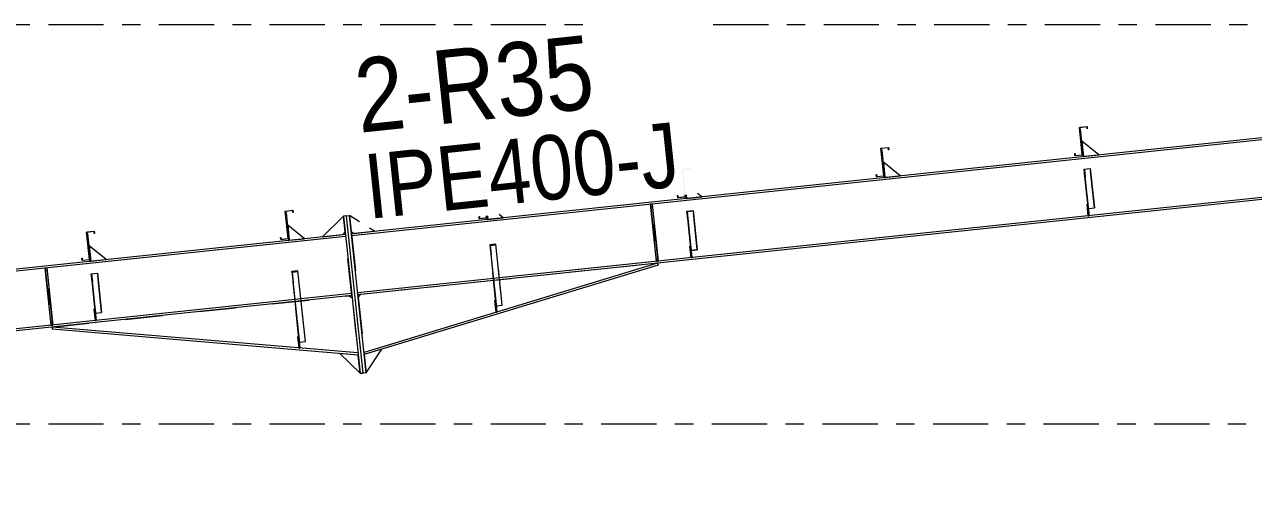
# Model space of a CAD drawing. Header units: millimetres. Extents: x -49 to 773, y -69 to 505.
# Drawn here: x 110.9 to 177.6, y 436.5 to 461.2 of the extents above; entities that cross this region are included whole.
import ezdxf

# ---------------------------------------------------------------- set-up
doc = ezdxf.new("R2010")
doc.units = ezdxf.units.MM
for name, pattern in [('XKITLINE00', [0]), ('XKITLINE02', [4, 2, -2]), ('XKITLINE03', [6, 3, -1, 1, -1])]:
    doc.linetypes.add(name, pattern=pattern)
for name, color, linetype, lineweight in [('Part', 2, 'Continuous', 0), ('PartMark', 7, 'Continuous', 0), ('S-grid', 1, 'Continuous', 0)]:
    doc.layers.add(name, color=color, linetype=linetype, lineweight=lineweight)
doc.styles.add('ARIAL', font='ARIAL.TTF')

# ---------------------------------------------------------------- blocks, each defined once
blk = doc.blocks.new('*A227')
at = {"layer": 'Part'}
blk.add_hatch(color=3, dxfattribs=at).paths.add_polyline_path([(125.449, 447.84), (125.781, 447.875), (125.784, 447.846), (125.469, 447.813), (125.526, 447.27), (125.509, 447.268)], flags=17)
blk = doc.blocks.new('*A228')
at = {"layer": 'Part'}
blk.add_hatch(color=3, dxfattribs=at).paths.add_polyline_path([(136.19, 449.29), (136.521, 449.325), (136.524, 449.299), (136.209, 449.265), (136.261, 448.771), (136.244, 448.769)], flags=17)
blk = doc.blocks.new('*A229')
at = {"layer": 'Part'}
blk.add_hatch(color=3, dxfattribs=at).paths.add_polyline_path([(146.889, 451.127), (147.221, 451.162), (147.223, 451.141), (146.908, 451.108), (146.95, 450.709), (146.934, 450.707)], flags=17)
blk = doc.blocks.new('*A237')
at = {"layer": 'Part'}
blk.add_hatch(color=3, dxfattribs=at).paths.add_polyline_path([(114.314, 449.987), (114.729, 450.03), (114.742, 449.906), (114.727, 449.905), (114.715, 450.014), (114.331, 449.973), (114.488, 448.48), (114.074, 448.436), (114.061, 448.561), (114.076, 448.562), (114.087, 448.453), (114.472, 448.493)], flags=17)
blk = doc.blocks.new('*A238')
at = {"layer": 'Part'}
blk.add_hatch(color=3, dxfattribs=at).paths.add_polyline_path([(125.088, 451.123), (125.502, 451.167), (125.515, 451.043), (125.5, 451.041), (125.489, 451.15), (125.104, 451.11), (125.262, 449.616), (124.847, 449.573), (124.834, 449.697), (124.849, 449.699), (124.861, 449.589), (125.245, 449.63)], flags=17)
blk = doc.blocks.new('*A239')
at = {"layer": 'Part'}
blk.add_hatch(color=3, dxfattribs=at).paths.add_polyline_path([(135.861, 452.259), (136.276, 452.303), (136.289, 452.179), (136.274, 452.177), (136.262, 452.287), (135.878, 452.246), (136.035, 450.753), (135.621, 450.709), (135.608, 450.833), (135.623, 450.835), (135.634, 450.726), (136.019, 450.766)], flags=17)
blk = doc.blocks.new('*A240')
at = {"layer": 'Part'}
blk.add_hatch(color=3, dxfattribs=at).paths.add_polyline_path([(146.635, 453.396), (147.049, 453.44), (147.062, 453.315), (147.047, 453.314), (147.036, 453.423), (146.651, 453.383), (146.809, 451.889), (146.394, 451.845), (146.381, 451.97), (146.396, 451.971), (146.408, 451.862), (146.792, 451.902)], flags=17)
blk = doc.blocks.new('*A241')
at = {"layer": 'Part'}
blk.add_hatch(color=3, dxfattribs=at).paths.add_polyline_path([(157.408, 454.532), (157.823, 454.576), (157.836, 454.452), (157.821, 454.45), (157.809, 454.559), (157.425, 454.519), (157.582, 453.025), (157.168, 452.982), (157.155, 453.106), (157.17, 453.108), (157.181, 452.998), (157.566, 453.039)], flags=17)
blk = doc.blocks.new('*A263')
at = {"layer": 'Part'}
blk.add_hatch(color=3, dxfattribs=at).paths.add_polyline_path([(114.314, 449.987), (114.729, 450.03), (114.742, 449.906), (114.727, 449.905), (114.715, 450.014), (114.331, 449.973), (114.488, 448.48), (114.074, 448.436), (114.061, 448.561), (114.076, 448.562), (114.087, 448.453), (114.472, 448.493)], flags=17)
blk = doc.blocks.new('*A264')
at = {"layer": 'Part'}
blk.add_hatch(color=3, dxfattribs=at).paths.add_polyline_path([(125.088, 451.123), (125.502, 451.167), (125.515, 451.043), (125.5, 451.041), (125.489, 451.15), (125.104, 451.11), (125.262, 449.616), (124.847, 449.573), (124.834, 449.697), (124.849, 449.699), (124.861, 449.589), (125.245, 449.63)], flags=17)
blk = doc.blocks.new('*A265')
at = {"layer": 'Part'}
blk.add_hatch(color=3, dxfattribs=at).paths.add_polyline_path([(135.861, 452.259), (136.276, 452.303), (136.289, 452.179), (136.274, 452.177), (136.262, 452.287), (135.878, 452.246), (136.035, 450.753), (135.621, 450.709), (135.608, 450.833), (135.623, 450.835), (135.634, 450.726), (136.019, 450.766)], flags=17)
blk = doc.blocks.new('*A266')
at = {"layer": 'Part'}
blk.add_hatch(color=3, dxfattribs=at).paths.add_polyline_path([(146.635, 453.396), (147.049, 453.44), (147.062, 453.315), (147.047, 453.314), (147.036, 453.423), (146.651, 453.383), (146.809, 451.889), (146.394, 451.845), (146.381, 451.97), (146.396, 451.971), (146.408, 451.862), (146.792, 451.902)], flags=17)
blk = doc.blocks.new('*A267')
at = {"layer": 'Part'}
blk.add_hatch(color=3, dxfattribs=at).paths.add_polyline_path([(157.408, 454.532), (157.823, 454.576), (157.836, 454.452), (157.821, 454.45), (157.809, 454.559), (157.425, 454.519), (157.582, 453.025), (157.168, 452.982), (157.155, 453.106), (157.17, 453.108), (157.181, 452.998), (157.566, 453.039)], flags=17)
blk = doc.blocks.new('*A269')
at = {"layer": 'Part'}
blk.add_hatch(color=3, dxfattribs=at).paths.add_polyline_path([(114.569, 447.718), (114.9, 447.753), (114.902, 447.732), (114.587, 447.699), (114.629, 447.3), (114.613, 447.298)], flags=17)
blk = doc.blocks.new('*A291')
at = {"layer": 'Part'}
blk.add_hatch(color=3, dxfattribs=at).paths.add_polyline_path([(168.182, 455.669), (168.596, 455.712), (168.609, 455.588), (168.595, 455.586), (168.583, 455.696), (168.198, 455.655), (168.356, 454.162), (167.942, 454.118), (167.929, 454.242), (167.943, 454.244), (167.955, 454.135), (168.34, 454.175)], flags=17)
blk = doc.blocks.new('*A297')
at = {"layer": 'Part'}
blk.add_hatch(color=3, dxfattribs=at).paths.add_polyline_path([(168.182, 455.669), (168.596, 455.712), (168.609, 455.588), (168.595, 455.586), (168.583, 455.696), (168.198, 455.655), (168.356, 454.162), (167.942, 454.118), (167.929, 454.242), (167.943, 454.244), (167.955, 454.135), (168.34, 454.175)], flags=17)
blk = doc.blocks.new('*A302')
at = {"layer": 'Part'}
blk.add_hatch(color=3, dxfattribs=at).paths.add_polyline_path([(168.436, 453.4), (168.768, 453.435), (168.77, 453.414), (168.455, 453.381), (168.497, 452.982), (168.481, 452.98)], flags=17)
blk = doc.blocks.new('*A1085')
at = {"layer": 'S-grid', "color": 1, "linetype": 'XKITLINE03', "lineweight": 0}
for p, q in [((4.238, 461.247), (141.941, 461.247)), ((148.306, 461.247), (300.592, 461.247))]:
    blk.add_line(p, q, dxfattribs=at)
blk = doc.blocks.new('*A1086')
at = {"layer": 'S-grid', "color": 1, "linetype": 'XKITLINE03', "lineweight": 0}
blk.add_line((4.238, 439.58), (355.596, 439.58), dxfattribs=at)
blk = doc.blocks.new('*A1088')
at = {"layer": 'Part', "color": 2, "linetype": 'XKITLINE00', "lineweight": 0}
for p, q in [((200.905, 457.511), (128.688, 449.894)), ((200.916, 457.403), (128.699, 449.786)), ((200.914, 457.428), (200.916, 457.403)), ((201.243, 454.304), (136.714, 447.498)), ((201.255, 454.196), (136.725, 447.39)), ((201.243, 454.304), (201.255, 454.196)), ((136.382, 447.463), (129.026, 446.687)), ((136.394, 447.355), (129.038, 446.579))]:
    blk.add_line(p, q, dxfattribs=at)
at = {"layer": 'Part', "color": 7, "linetype": 'XKITLINE02', "lineweight": 0}
for p, q in [((200.905, 457.511), (200.914, 457.428)), ((200.916, 457.403), (201.243, 454.304)), ((128.688, 449.894), (129.038, 446.579)), ((136.714, 447.498), (136.382, 447.463)), ((136.725, 447.39), (136.394, 447.355))]:
    blk.add_line(p, q, dxfattribs=at)
blk = doc.blocks.new('*A1130')
at = {"layer": 'Part', "color": 2, "linetype": 'XKITLINE00', "lineweight": 0}
for p, q in [((128.356, 449.859), (29.267, 439.407)), ((128.368, 449.751), (29.389, 439.311)), ((125.609, 446.326), (39.752, 437.27)), ((125.62, 446.219), (39.763, 437.163)), ((128.695, 446.652), (125.94, 446.361)), ((128.706, 446.544), (125.952, 446.254)), ((39.42, 437.235), (32.895, 436.547)), ((39.432, 437.128), (33.017, 436.451))]:
    blk.add_line(p, q, dxfattribs=at)
at = {"layer": 'Part', "color": 7, "linetype": 'XKITLINE02', "lineweight": 0}
for p, q in [((128.706, 446.544), (128.356, 449.859)), ((125.94, 446.361), (125.609, 446.326)), ((125.952, 446.254), (125.62, 446.219)), ((125.94, 446.361), (125.625, 446.328)), ((29.267, 439.407), (33.017, 436.451)), ((39.752, 437.27), (39.42, 437.235)), ((39.763, 437.163), (39.432, 437.128))]:
    blk.add_line(p, q, dxfattribs=at)
blk = doc.blocks.new('*A1133')
at = {"layer": 'Part', "color": 2, "linetype": 'XKITLINE00', "lineweight": 0}
for p, q in [((125.781, 447.875), (125.449, 447.84)), ((125.449, 447.84), (125.842, 444.115)), ((125.469, 447.813), (125.784, 447.846)), ((125.469, 447.813), (125.526, 447.27)), ((126.185, 444.04), (125.781, 447.875)), ((125.526, 447.27), (125.509, 447.268)), ((125.889, 443.824), (125.526, 447.27)), ((125.87, 444.006), (126.185, 444.04)), ((125.873, 443.822), (125.889, 443.824))]:
    blk.add_line(p, q, dxfattribs=at)
at = {"layer": 'Part', "color": 7, "linetype": 'XKITLINE02', "lineweight": 0}
for p, q in [((125.842, 444.115), (125.873, 443.822)), ((125.853, 444.014), (126.184, 444.049))]:
    blk.add_line(p, q, dxfattribs=at)
blk = doc.blocks.new('*A1134')
at = {"layer": 'Part', "color": 7, "linetype": 'XKITLINE02', "lineweight": 0}
for p, q in [((145.295, 448.294), (129.159, 446.592)), ((129.05, 446.458), (129.379, 443.347))]:
    blk.add_line(p, q, dxfattribs=at)
at = {"layer": 'Part', "color": 2, "linetype": 'XKITLINE00', "lineweight": 0}
for p, q in [((145.295, 448.294), (129.367, 443.457)), ((145.326, 448.19), (129.379, 443.347)), ((145.295, 448.294), (145.326, 448.19)), ((129.159, 446.592), (129.05, 446.458))]:
    blk.add_line(p, q, dxfattribs=at)
blk = doc.blocks.new('*A1135')
at = {"layer": 'Part', "color": 2, "linetype": 'XKITLINE00', "lineweight": 0}
blk.add_line((128.051, 443.397), (129.152, 442.318), dxfattribs=at)
at = {"layer": 'Part', "color": 7, "linetype": 'XKITLINE02', "lineweight": 0}
for p, q in [((129.047, 443.312), (128.051, 443.397)), ((129.152, 442.318), (129.047, 443.312))]:
    blk.add_line(p, q, dxfattribs=at)
blk = doc.blocks.new('*A1136')
at = {"layer": 'Part', "color": 7, "linetype": 'XKITLINE02', "lineweight": 0}
for p, q in [((130.335, 443.638), (129.379, 443.347)), ((129.379, 443.347), (129.483, 442.353))]:
    blk.add_line(p, q, dxfattribs=at)
at = {"layer": 'Part', "color": 2, "linetype": 'XKITLINE00', "lineweight": 0}
blk.add_line((129.483, 442.353), (130.335, 443.638), dxfattribs=at)
blk = doc.blocks.new('*A1137')
at = {"layer": 'Part', "color": 2, "linetype": 'XKITLINE00', "lineweight": 0}
for p, q in [((128.417, 450.871), (128.252, 450.854)), ((128.252, 450.854), (129.152, 442.318)), ((129.318, 442.335), (128.417, 450.871)), ((129.152, 442.318), (129.318, 442.335))]:
    blk.add_line(p, q, dxfattribs=at)
blk = doc.blocks.new('*A1138')
at = {"layer": 'Part', "color": 2, "linetype": 'XKITLINE00', "lineweight": 0}
for p, q in [((128.417, 450.871), (128.583, 450.888)), ((129.318, 442.335), (128.417, 450.871)), ((129.483, 442.353), (128.583, 450.888)), ((129.483, 442.353), (129.318, 442.335))]:
    blk.add_line(p, q, dxfattribs=at)
blk = doc.blocks.new('*A1139')
at = {"layer": 'Part', "color": 2, "linetype": 'XKITLINE00', "lineweight": 0}
for p, q in [((136.521, 449.325), (136.19, 449.29)), ((136.19, 449.29), (136.531, 446.054)), ((136.209, 449.265), (136.524, 449.299)), ((136.209, 449.265), (136.261, 448.771)), ((136.261, 448.771), (136.244, 448.769)), ((136.577, 445.78), (136.261, 448.771)), ((136.87, 446.014), (136.521, 449.325)), ((136.555, 445.98), (136.87, 446.014)), ((136.56, 445.778), (136.577, 445.78))]:
    blk.add_line(p, q, dxfattribs=at)
at = {"layer": 'Part', "color": 7, "linetype": 'XKITLINE02', "lineweight": 0}
for p, q in [((136.531, 446.054), (136.56, 445.778)), ((136.538, 445.989), (136.869, 446.024))]:
    blk.add_line(p, q, dxfattribs=at)
blk = doc.blocks.new('*A1140')
at = {"layer": 'Part', "color": 7, "linetype": 'XKITLINE02', "lineweight": 0}
for p, q in [((136.56, 445.778), (136.19, 449.29)), ((136.577, 445.78), (136.209, 449.265)), ((136.87, 446.014), (136.521, 449.325)), ((136.538, 445.989), (136.869, 446.024)), ((136.555, 445.98), (136.87, 446.014)), ((136.56, 445.778), (136.577, 445.78))]:
    blk.add_line(p, q, dxfattribs=at)
blk = doc.blocks.new('*A1141')
at = {"layer": 'Part', "color": 7, "linetype": 'XKITLINE02', "lineweight": 0}
for p, q in [((136.023, 450.869), (136.035, 450.753)), ((136.044, 450.67), (136.085, 450.674))]:
    blk.add_line(p, q, dxfattribs=at)
at = {"layer": 'Part', "color": 2, "linetype": 'XKITLINE00', "lineweight": 0}
for p, q in [((136.035, 450.753), (136.044, 450.67)), ((136.085, 450.674), (136.064, 450.873))]:
    blk.add_line(p, q, dxfattribs=at)
blk = doc.blocks.new('*A1142')
at = {"layer": 'Part', "color": 7, "linetype": 'XKITLINE02', "lineweight": 0}
for p, q in [((136.064, 450.873), (136.085, 450.674)), ((136.085, 450.674), (136.914, 450.762))]:
    blk.add_line(p, q, dxfattribs=at)
at = {"layer": 'Part', "color": 2, "linetype": 'XKITLINE00', "lineweight": 0}
blk.add_line((136.914, 450.762), (136.694, 450.94), dxfattribs=at)
blk = doc.blocks.new('*A1143')
at = {"layer": 'Part', "color": 2, "linetype": 'XKITLINE00', "lineweight": 0}
for p, q in [((136.467, 446.263), (136.508, 446.267)), ((136.533, 445.641), (136.467, 446.263)), ((136.531, 446.054), (136.574, 445.645)), ((136.574, 445.645), (136.533, 445.641))]:
    blk.add_line(p, q, dxfattribs=at)
at = {"layer": 'Part', "color": 7, "linetype": 'XKITLINE02', "lineweight": 0}
for p, q in [((136.508, 446.267), (136.531, 446.054)), ((136.519, 445.765), (136.561, 445.77))]:
    blk.add_line(p, q, dxfattribs=at)
blk = doc.blocks.new('*A1144')
at = {"layer": 'Part', "color": 7, "linetype": 'XKITLINE02', "lineweight": 0}
for p, q in [((136.508, 446.267), (136.467, 446.263)), ((136.467, 446.263), (136.533, 445.641)), ((136.574, 445.645), (136.508, 446.267)), ((136.519, 445.765), (136.561, 445.77)), ((136.533, 445.641), (136.574, 445.645))]:
    blk.add_line(p, q, dxfattribs=at)
blk = doc.blocks.new('*A1145')
at = {"layer": 'Part', "color": 2, "linetype": 'XKITLINE00', "lineweight": 0}
for p, q in [((129.122, 450.543), (128.583, 450.888)), ((129.931, 450.025), (129.661, 450.198)), ((128.675, 450.018), (128.812, 449.907))]:
    blk.add_line(p, q, dxfattribs=at)
at = {"layer": 'Part', "color": 7, "linetype": 'XKITLINE02', "lineweight": 0}
for p, q in [((128.583, 450.888), (128.675, 450.018)), ((128.812, 449.907), (129.931, 450.025))]:
    blk.add_line(p, q, dxfattribs=at)
blk = doc.blocks.new('*A1146')
at = {"layer": 'Part', "color": 7, "linetype": 'XKITLINE02', "lineweight": 0}
for p, q in [((147.09, 449.221), (147.049, 449.216)), ((147.049, 449.216), (147.114, 448.595)), ((147.156, 448.599), (147.09, 449.221)), ((147.101, 448.719), (147.143, 448.723)), ((147.114, 448.595), (147.156, 448.599))]:
    blk.add_line(p, q, dxfattribs=at)
blk = doc.blocks.new('*A1147')
at = {"layer": 'Part', "color": 2, "linetype": 'XKITLINE00', "lineweight": 0}
for p, q in [((147.049, 449.216), (147.09, 449.221)), ((147.114, 448.595), (147.049, 449.216)), ((147.118, 448.961), (147.156, 448.599))]:
    blk.add_line(p, q, dxfattribs=at)
at = {"layer": 'Part', "color": 7, "linetype": 'XKITLINE02', "lineweight": 0}
for p, q in [((147.09, 449.221), (147.118, 448.961)), ((147.101, 448.719), (147.143, 448.723)), ((147.156, 448.599), (147.114, 448.595))]:
    blk.add_line(p, q, dxfattribs=at)
blk = doc.blocks.new('*A1148')
at = {"layer": 'Part', "color": 2, "linetype": 'XKITLINE00', "lineweight": 0}
blk.add_line((147.688, 451.898), (147.468, 452.076), dxfattribs=at)
at = {"layer": 'Part', "color": 7, "linetype": 'XKITLINE02', "lineweight": 0}
for p, q in [((146.838, 452.01), (146.859, 451.811)), ((146.859, 451.811), (147.688, 451.898))]:
    blk.add_line(p, q, dxfattribs=at)
blk = doc.blocks.new('*A1149')
at = {"layer": 'Part', "color": 7, "linetype": 'XKITLINE02', "lineweight": 0}
for p, q in [((146.797, 452.005), (146.809, 451.889)), ((146.818, 451.806), (146.859, 451.811))]:
    blk.add_line(p, q, dxfattribs=at)
at = {"layer": 'Part', "color": 2, "linetype": 'XKITLINE00', "lineweight": 0}
for p, q in [((146.809, 451.889), (146.818, 451.806)), ((146.859, 451.811), (146.838, 452.01))]:
    blk.add_line(p, q, dxfattribs=at)
blk = doc.blocks.new('*A1150')
at = {"layer": 'Part', "color": 7, "linetype": 'XKITLINE02', "lineweight": 0}
for p, q in [((147.141, 448.739), (146.889, 451.127)), ((147.158, 448.741), (146.908, 451.108)), ((147.446, 449.022), (147.221, 451.162)), ((147.114, 449.001), (147.445, 449.035)), ((147.131, 448.989), (147.446, 449.022)), ((147.141, 448.739), (147.158, 448.741))]:
    blk.add_line(p, q, dxfattribs=at)
blk = doc.blocks.new('*A1151')
at = {"layer": 'Part', "color": 2, "linetype": 'XKITLINE00', "lineweight": 0}
for p, q in [((146.889, 451.127), (147.221, 451.162)), ((146.934, 450.707), (146.889, 451.127)), ((146.908, 451.108), (147.223, 451.141)), ((147.158, 448.741), (146.908, 451.108)), ((147.221, 451.162), (147.446, 449.022)), ((146.934, 450.707), (146.95, 450.709)), ((146.934, 450.707), (147.118, 448.961)), ((147.131, 448.989), (147.446, 449.022)), ((147.141, 448.739), (147.158, 448.741))]:
    blk.add_line(p, q, dxfattribs=at)
at = {"layer": 'Part', "color": 7, "linetype": 'XKITLINE02', "lineweight": 0}
for p, q in [((147.114, 449.001), (147.445, 449.035)), ((147.118, 448.961), (147.141, 448.739))]:
    blk.add_line(p, q, dxfattribs=at)
blk = doc.blocks.new('*A1152')
at = {"layer": 'Part', "color": 2, "linetype": 'XKITLINE00', "lineweight": 0}
blk.add_line((158.461, 453.034), (157.545, 453.776), dxfattribs=at)
at = {"layer": 'Part', "color": 7, "linetype": 'XKITLINE02', "lineweight": 0}
for p, q in [((157.545, 453.776), (157.633, 452.947)), ((157.633, 452.947), (158.461, 453.034))]:
    blk.add_line(p, q, dxfattribs=at)
blk = doc.blocks.new('*A1153')
at = {"layer": 'Part', "color": 2, "linetype": 'XKITLINE00', "lineweight": 0}
for p, q in [((157.475, 454.439), (157.434, 454.434)), ((157.633, 452.947), (157.475, 454.439)), ((157.582, 453.025), (157.591, 452.943))]:
    blk.add_line(p, q, dxfattribs=at)
at = {"layer": 'Part', "color": 7, "linetype": 'XKITLINE02', "lineweight": 0}
for p, q in [((157.434, 454.434), (157.582, 453.025)), ((157.591, 452.943), (157.633, 452.947))]:
    blk.add_line(p, q, dxfattribs=at)
blk = doc.blocks.new('*A1154')
at = {"layer": 'Part', "color": 7, "linetype": 'XKITLINE02', "lineweight": 0}
for p, q in [((144.998, 451.505), (144.915, 451.497)), ((144.915, 451.497), (145.242, 448.397)), ((145.325, 448.406), (144.998, 451.505)), ((144.928, 451.372), (145.011, 451.381)), ((145.229, 448.521), (145.312, 448.53)), ((145.242, 448.397), (145.325, 448.406))]:
    blk.add_line(p, q, dxfattribs=at)
blk = doc.blocks.new('*A1155')
at = {"layer": 'Part', "color": 7, "linetype": 'XKITLINE02', "lineweight": 0}
for p, q in [((144.998, 451.505), (144.915, 451.497)), ((144.928, 451.372), (145.011, 451.381)), ((145.312, 448.53), (145.229, 448.521)), ((145.325, 448.406), (145.242, 448.397))]:
    blk.add_line(p, q, dxfattribs=at)
at = {"layer": 'Part', "color": 2, "linetype": 'XKITLINE00', "lineweight": 0}
for p, q in [((145.242, 448.397), (144.915, 451.497)), ((144.998, 451.505), (145.325, 448.406))]:
    blk.add_line(p, q, dxfattribs=at)
blk = doc.blocks.new('*A1163')
at = {"layer": 'Part', "color": 2, "linetype": 'XKITLINE00', "lineweight": 0}
for p, q in [((114.314, 449.987), (114.729, 450.03)), ((114.472, 448.493), (114.314, 449.987)), ((114.715, 450.014), (114.331, 449.973)), ((114.331, 449.973), (114.488, 448.48)), ((114.727, 449.905), (114.715, 450.014)), ((114.742, 449.906), (114.727, 449.905)), ((114.729, 450.03), (114.742, 449.906)), ((114.061, 448.561), (114.076, 448.562)), ((114.074, 448.436), (114.061, 448.561)), ((114.488, 448.48), (114.074, 448.436)), ((114.076, 448.562), (114.087, 448.453)), ((114.087, 448.453), (114.472, 448.493))]:
    blk.add_line(p, q, dxfattribs=at)
blk = doc.blocks.new('*A1164')
at = {"layer": 'Part', "color": 2, "linetype": 'XKITLINE00', "lineweight": 0}
for p, q in [((125.088, 451.123), (125.502, 451.167)), ((125.245, 449.63), (125.088, 451.123)), ((125.489, 451.15), (125.104, 451.11)), ((125.104, 451.11), (125.262, 449.616)), ((125.5, 451.041), (125.489, 451.15)), ((125.515, 451.043), (125.5, 451.041)), ((125.502, 451.167), (125.515, 451.043)), ((124.834, 449.697), (124.849, 449.699)), ((124.847, 449.573), (124.834, 449.697)), ((125.262, 449.616), (124.847, 449.573)), ((124.849, 449.699), (124.861, 449.589)), ((124.861, 449.589), (125.245, 449.63))]:
    blk.add_line(p, q, dxfattribs=at)
blk = doc.blocks.new('*A1165')
at = {"layer": 'Part', "color": 2, "linetype": 'XKITLINE00', "lineweight": 0}
for p, q in [((135.608, 450.833), (135.623, 450.835)), ((135.609, 450.825), (135.608, 450.833)), ((135.621, 450.709), (135.609, 450.825)), ((136.035, 450.753), (135.621, 450.709)), ((135.623, 450.835), (135.624, 450.827)), ((135.624, 450.827), (135.634, 450.726)), ((135.634, 450.726), (136.019, 450.766)), ((136.019, 450.766), (136.008, 450.867)), ((136.023, 450.869), (136.035, 450.753))]:
    blk.add_line(p, q, dxfattribs=at)
blk = doc.blocks.new('*A1166')
at = {"layer": 'Part', "color": 2, "linetype": 'XKITLINE00', "lineweight": 0}
for p, q in [((146.381, 451.97), (146.396, 451.971)), ((146.382, 451.961), (146.381, 451.97)), ((146.394, 451.845), (146.382, 451.961)), ((146.809, 451.889), (146.394, 451.845)), ((146.396, 451.971), (146.397, 451.963)), ((146.397, 451.963), (146.408, 451.862)), ((146.408, 451.862), (146.792, 451.902)), ((146.792, 451.902), (146.782, 452.004)), ((146.797, 452.005), (146.809, 451.889))]:
    blk.add_line(p, q, dxfattribs=at)
blk = doc.blocks.new('*A1167')
at = {"layer": 'Part', "color": 2, "linetype": 'XKITLINE00', "lineweight": 0}
for p, q in [((157.408, 454.532), (157.823, 454.576)), ((157.566, 453.039), (157.408, 454.532)), ((157.809, 454.559), (157.425, 454.519)), ((157.425, 454.519), (157.582, 453.025)), ((157.821, 454.45), (157.809, 454.559)), ((157.836, 454.452), (157.821, 454.45)), ((157.823, 454.576), (157.836, 454.452)), ((157.155, 453.106), (157.17, 453.108)), ((157.168, 452.982), (157.155, 453.106)), ((157.582, 453.025), (157.168, 452.982)), ((157.17, 453.108), (157.181, 452.998)), ((157.181, 452.998), (157.566, 453.039))]:
    blk.add_line(p, q, dxfattribs=at)
blk = doc.blocks.new('*A1239')
at = {"layer": 'Part', "color": 2, "linetype": 'XKITLINE00', "lineweight": 0}
for p, q in [((114.314, 449.987), (114.729, 450.03)), ((114.472, 448.493), (114.314, 449.987)), ((114.715, 450.014), (114.331, 449.973)), ((114.331, 449.973), (114.488, 448.48)), ((114.727, 449.905), (114.715, 450.014)), ((114.742, 449.906), (114.727, 449.905)), ((114.729, 450.03), (114.742, 449.906)), ((114.061, 448.561), (114.076, 448.562)), ((114.074, 448.436), (114.061, 448.561)), ((114.488, 448.48), (114.074, 448.436)), ((114.076, 448.562), (114.087, 448.453)), ((114.087, 448.453), (114.472, 448.493))]:
    blk.add_line(p, q, dxfattribs=at)
blk = doc.blocks.new('*A1240')
at = {"layer": 'Part', "color": 2, "linetype": 'XKITLINE00', "lineweight": 0}
for p, q in [((125.088, 451.123), (125.502, 451.167)), ((125.245, 449.63), (125.088, 451.123)), ((125.489, 451.15), (125.104, 451.11)), ((125.104, 451.11), (125.262, 449.616)), ((125.5, 451.041), (125.489, 451.15)), ((125.515, 451.043), (125.5, 451.041)), ((125.502, 451.167), (125.515, 451.043)), ((124.834, 449.697), (124.849, 449.699)), ((124.847, 449.573), (124.834, 449.697)), ((125.262, 449.616), (124.847, 449.573)), ((124.849, 449.699), (124.861, 449.589)), ((124.861, 449.589), (125.245, 449.63))]:
    blk.add_line(p, q, dxfattribs=at)
blk = doc.blocks.new('*A1241')
at = {"layer": 'Part', "color": 2, "linetype": 'XKITLINE00', "lineweight": 0}
for p, q in [((135.608, 450.833), (135.623, 450.835)), ((135.609, 450.825), (135.608, 450.833)), ((135.621, 450.709), (135.609, 450.825)), ((136.035, 450.753), (135.621, 450.709)), ((135.623, 450.835), (135.624, 450.827)), ((135.624, 450.827), (135.634, 450.726)), ((135.634, 450.726), (136.019, 450.766)), ((136.019, 450.766), (136.008, 450.867)), ((136.023, 450.869), (136.035, 450.753))]:
    blk.add_line(p, q, dxfattribs=at)
blk = doc.blocks.new('*A1242')
at = {"layer": 'Part', "color": 2, "linetype": 'XKITLINE00', "lineweight": 0}
for p, q in [((146.381, 451.97), (146.396, 451.971)), ((146.382, 451.961), (146.381, 451.97)), ((146.394, 451.845), (146.382, 451.961)), ((146.809, 451.889), (146.394, 451.845)), ((146.396, 451.971), (146.397, 451.963)), ((146.397, 451.963), (146.408, 451.862)), ((146.408, 451.862), (146.792, 451.902)), ((146.792, 451.902), (146.782, 452.004)), ((146.797, 452.005), (146.809, 451.889))]:
    blk.add_line(p, q, dxfattribs=at)
blk = doc.blocks.new('*A1243')
at = {"layer": 'Part', "color": 2, "linetype": 'XKITLINE00', "lineweight": 0}
for p, q in [((157.408, 454.532), (157.823, 454.576)), ((157.566, 453.039), (157.408, 454.532)), ((157.809, 454.559), (157.425, 454.519)), ((157.425, 454.519), (157.582, 453.025)), ((157.821, 454.45), (157.809, 454.559)), ((157.836, 454.452), (157.821, 454.45)), ((157.823, 454.576), (157.836, 454.452)), ((157.155, 453.106), (157.17, 453.108)), ((157.168, 452.982), (157.155, 453.106)), ((157.582, 453.025), (157.168, 452.982)), ((157.17, 453.108), (157.181, 452.998)), ((157.181, 452.998), (157.566, 453.039))]:
    blk.add_line(p, q, dxfattribs=at)
blk = doc.blocks.new('*A1252')
at = {"layer": 'Part', "color": 7, "linetype": 'XKITLINE02', "lineweight": 0}
for p, q in [((112.449, 444.829), (128.585, 446.531)), ((128.719, 446.423), (129.047, 443.312))]:
    blk.add_line(p, q, dxfattribs=at)
at = {"layer": 'Part', "color": 2, "linetype": 'XKITLINE00', "lineweight": 0}
for p, q in [((128.585, 446.531), (128.719, 446.423)), ((112.449, 444.829), (112.44, 444.721)), ((129.035, 443.422), (112.449, 444.829)), ((129.047, 443.312), (112.44, 444.721))]:
    blk.add_line(p, q, dxfattribs=at)
blk = doc.blocks.new('*A1253')
at = {"layer": 'Part', "color": 2, "linetype": 'XKITLINE00', "lineweight": 0}
for p, q in [((114.728, 445.807), (114.77, 445.812)), ((114.794, 445.186), (114.728, 445.807)), ((114.797, 445.552), (114.835, 445.19))]:
    blk.add_line(p, q, dxfattribs=at)
at = {"layer": 'Part', "color": 7, "linetype": 'XKITLINE02', "lineweight": 0}
for p, q in [((114.77, 445.812), (114.797, 445.552)), ((114.781, 445.31), (114.822, 445.314)), ((114.835, 445.19), (114.794, 445.186))]:
    blk.add_line(p, q, dxfattribs=at)
blk = doc.blocks.new('*A1254')
at = {"layer": 'Part', "color": 7, "linetype": 'XKITLINE02', "lineweight": 0}
for p, q in [((114.77, 445.812), (114.728, 445.807)), ((114.728, 445.807), (114.794, 445.186)), ((114.835, 445.19), (114.77, 445.812)), ((114.781, 445.31), (114.822, 445.314)), ((114.794, 445.186), (114.835, 445.19))]:
    blk.add_line(p, q, dxfattribs=at)
blk = doc.blocks.new('*A1255')
at = {"layer": 'Part', "color": 7, "linetype": 'XKITLINE02', "lineweight": 0}
for p, q in [((125.821, 444.311), (125.78, 444.306)), ((125.78, 444.306), (125.845, 443.685)), ((125.887, 443.689), (125.821, 444.311)), ((125.832, 443.809), (125.874, 443.813)), ((125.845, 443.685), (125.887, 443.689))]:
    blk.add_line(p, q, dxfattribs=at)
blk = doc.blocks.new('*A1256')
at = {"layer": 'Part', "color": 2, "linetype": 'XKITLINE00', "lineweight": 0}
for p, q in [((125.78, 444.306), (125.821, 444.311)), ((125.845, 443.693), (125.78, 444.306)), ((125.842, 444.115), (125.887, 443.689))]:
    blk.add_line(p, q, dxfattribs=at)
at = {"layer": 'Part', "color": 7, "linetype": 'XKITLINE02', "lineweight": 0}
for p, q in [((125.821, 444.311), (125.842, 444.115)), ((125.832, 443.809), (125.874, 443.813)), ((125.845, 443.693), (125.845, 443.685)), ((125.887, 443.689), (125.845, 443.685))]:
    blk.add_line(p, q, dxfattribs=at)
blk = doc.blocks.new('*A1259')
at = {"layer": 'Part', "color": 7, "linetype": 'XKITLINE02', "lineweight": 0}
for p, q in [((112.152, 448.041), (112.069, 448.032)), ((112.069, 448.032), (112.396, 444.933)), ((112.083, 447.908), (112.165, 447.917)), ((112.479, 444.941), (112.152, 448.041)), ((112.383, 445.057), (112.466, 445.066)), ((112.396, 444.933), (112.479, 444.941))]:
    blk.add_line(p, q, dxfattribs=at)
blk = doc.blocks.new('*A1260')
at = {"layer": 'Part', "color": 7, "linetype": 'XKITLINE02', "lineweight": 0}
for p, q in [((112.152, 448.041), (112.069, 448.032)), ((112.083, 447.908), (112.165, 447.917)), ((112.466, 445.066), (112.383, 445.057)), ((112.479, 444.941), (112.396, 444.933))]:
    blk.add_line(p, q, dxfattribs=at)
at = {"layer": 'Part', "color": 2, "linetype": 'XKITLINE00', "lineweight": 0}
for p, q in [((112.396, 444.933), (112.069, 448.032)), ((112.152, 448.041), (112.479, 444.941))]:
    blk.add_line(p, q, dxfattribs=at)
blk = doc.blocks.new('*A1261')
at = {"layer": 'Part', "color": 2, "linetype": 'XKITLINE00', "lineweight": 0}
for p, q in [((114.569, 447.718), (114.9, 447.753)), ((114.613, 447.298), (114.569, 447.718)), ((114.902, 447.732), (114.587, 447.699)), ((114.587, 447.699), (114.629, 447.3)), ((114.9, 447.753), (115.126, 445.613)), ((114.629, 447.3), (114.613, 447.298)), ((114.613, 447.298), (114.797, 445.552)), ((114.837, 445.331), (114.629, 447.3)), ((114.811, 445.58), (115.126, 445.613)), ((114.82, 445.33), (114.837, 445.331))]:
    blk.add_line(p, q, dxfattribs=at)
at = {"layer": 'Part', "color": 7, "linetype": 'XKITLINE02', "lineweight": 0}
for p, q in [((114.793, 445.591), (115.124, 445.626)), ((114.797, 445.552), (114.82, 445.33))]:
    blk.add_line(p, q, dxfattribs=at)
blk = doc.blocks.new('*A1262')
at = {"layer": 'Part', "color": 7, "linetype": 'XKITLINE02', "lineweight": 0}
for p, q in [((114.82, 445.33), (114.569, 447.718)), ((114.837, 445.331), (114.587, 447.699)), ((115.126, 445.613), (114.9, 447.753)), ((114.793, 445.591), (115.124, 445.626)), ((114.811, 445.58), (115.126, 445.613)), ((114.82, 445.33), (114.837, 445.331))]:
    blk.add_line(p, q, dxfattribs=at)
blk = doc.blocks.new('*A1263')
at = {"layer": 'Part', "color": 2, "linetype": 'XKITLINE00', "lineweight": 0}
for p, q in [((114.381, 449.893), (114.34, 449.889)), ((114.538, 448.402), (114.381, 449.893)), ((114.488, 448.48), (114.497, 448.397))]:
    blk.add_line(p, q, dxfattribs=at)
at = {"layer": 'Part', "color": 7, "linetype": 'XKITLINE02', "lineweight": 0}
for p, q in [((114.34, 449.889), (114.488, 448.48)), ((114.497, 448.397), (114.538, 448.402))]:
    blk.add_line(p, q, dxfattribs=at)
blk = doc.blocks.new('*A1264')
at = {"layer": 'Part', "color": 2, "linetype": 'XKITLINE00', "lineweight": 0}
blk.add_line((115.367, 448.489), (114.451, 449.23), dxfattribs=at)
at = {"layer": 'Part', "color": 7, "linetype": 'XKITLINE02', "lineweight": 0}
for p, q in [((114.451, 449.23), (114.538, 448.402)), ((114.538, 448.402), (115.367, 448.489))]:
    blk.add_line(p, q, dxfattribs=at)
blk = doc.blocks.new('*A1265')
at = {"layer": 'Part', "color": 2, "linetype": 'XKITLINE00', "lineweight": 0}
for p, q in [((128.252, 450.854), (127.113, 449.728)), ((128.232, 449.846), (128.343, 449.983))]:
    blk.add_line(p, q, dxfattribs=at)
at = {"layer": 'Part', "color": 7, "linetype": 'XKITLINE02', "lineweight": 0}
for p, q in [((128.343, 449.983), (128.252, 450.854)), ((127.113, 449.728), (128.232, 449.846))]:
    blk.add_line(p, q, dxfattribs=at)
blk = doc.blocks.new('*A1266')
at = {"layer": 'Part', "color": 2, "linetype": 'XKITLINE00', "lineweight": 0}
blk.add_line((126.141, 449.625), (125.224, 450.367), dxfattribs=at)
at = {"layer": 'Part', "color": 7, "linetype": 'XKITLINE02', "lineweight": 0}
for p, q in [((125.224, 450.367), (125.312, 449.538)), ((125.312, 449.538), (126.141, 449.625))]:
    blk.add_line(p, q, dxfattribs=at)
blk = doc.blocks.new('*A1267')
at = {"layer": 'Part', "color": 2, "linetype": 'XKITLINE00', "lineweight": 0}
for p, q in [((125.155, 451.03), (125.113, 451.025)), ((125.312, 449.538), (125.155, 451.03)), ((125.262, 449.616), (125.27, 449.534))]:
    blk.add_line(p, q, dxfattribs=at)
at = {"layer": 'Part', "color": 7, "linetype": 'XKITLINE02', "lineweight": 0}
for p, q in [((125.113, 451.025), (125.262, 449.616)), ((125.27, 449.534), (125.312, 449.538))]:
    blk.add_line(p, q, dxfattribs=at)
blk = doc.blocks.new('*A1268')
at = {"layer": 'Part', "color": 7, "linetype": 'XKITLINE02', "lineweight": 0}
for p, q in [((125.873, 443.822), (125.449, 447.84)), ((125.889, 443.824), (125.469, 447.813)), ((126.185, 444.04), (125.781, 447.875)), ((125.853, 444.014), (126.184, 444.049)), ((125.87, 444.006), (126.185, 444.04)), ((125.873, 443.822), (125.889, 443.824))]:
    blk.add_line(p, q, dxfattribs=at)
blk = doc.blocks.new('*A1352')
at = {"layer": 'Part', "color": 2, "linetype": 'XKITLINE00', "lineweight": 0}
for p, q in [((168.182, 455.669), (168.596, 455.712)), ((168.34, 454.175), (168.182, 455.669)), ((168.583, 455.696), (168.198, 455.655)), ((168.198, 455.655), (168.356, 454.162)), ((168.595, 455.586), (168.583, 455.696)), ((168.609, 455.588), (168.595, 455.586)), ((168.596, 455.712), (168.609, 455.588)), ((167.929, 454.242), (167.943, 454.244)), ((167.942, 454.118), (167.929, 454.242)), ((168.356, 454.162), (167.942, 454.118)), ((167.943, 454.244), (167.955, 454.135)), ((167.955, 454.135), (168.34, 454.175))]:
    blk.add_line(p, q, dxfattribs=at)
blk = doc.blocks.new('*A1358')
at = {"layer": 'Part', "color": 2, "linetype": 'XKITLINE00', "lineweight": 0}
for p, q in [((168.182, 455.669), (168.596, 455.712)), ((168.34, 454.175), (168.182, 455.669)), ((168.583, 455.696), (168.198, 455.655)), ((168.198, 455.655), (168.356, 454.162)), ((168.595, 455.586), (168.583, 455.696)), ((168.609, 455.588), (168.595, 455.586)), ((168.596, 455.712), (168.609, 455.588)), ((167.929, 454.242), (167.943, 454.244)), ((167.942, 454.118), (167.929, 454.242)), ((168.356, 454.162), (167.942, 454.118)), ((167.943, 454.244), (167.955, 454.135)), ((167.955, 454.135), (168.34, 454.175))]:
    blk.add_line(p, q, dxfattribs=at)
blk = doc.blocks.new('*A1363')
at = {"layer": 'Part', "color": 2, "linetype": 'XKITLINE00', "lineweight": 0}
for p, q in [((168.436, 453.4), (168.768, 453.435)), ((168.481, 452.98), (168.436, 453.4)), ((168.77, 453.414), (168.455, 453.381)), ((168.768, 453.435), (168.994, 451.295)), ((168.455, 453.381), (168.497, 452.982)), ((168.497, 452.982), (168.481, 452.98)), ((168.481, 452.98), (168.665, 451.234)), ((168.705, 451.013), (168.497, 452.982)), ((168.679, 451.262), (168.994, 451.295)), ((168.688, 451.012), (168.705, 451.013))]:
    blk.add_line(p, q, dxfattribs=at)
at = {"layer": 'Part', "color": 7, "linetype": 'XKITLINE02', "lineweight": 0}
for p, q in [((168.661, 451.273), (168.992, 451.308)), ((168.665, 451.234), (168.688, 451.012))]:
    blk.add_line(p, q, dxfattribs=at)
blk = doc.blocks.new('*A1364')
at = {"layer": 'Part', "color": 7, "linetype": 'XKITLINE02', "lineweight": 0}
for p, q in [((168.688, 451.012), (168.436, 453.4)), ((168.994, 451.295), (168.768, 453.435)), ((168.705, 451.013), (168.455, 453.381)), ((168.661, 451.273), (168.992, 451.308)), ((168.679, 451.262), (168.994, 451.295)), ((168.688, 451.012), (168.705, 451.013))]:
    blk.add_line(p, q, dxfattribs=at)
blk = doc.blocks.new('*A1365')
at = {"layer": 'Part', "color": 2, "linetype": 'XKITLINE00', "lineweight": 0}
for p, q in [((168.249, 455.575), (168.207, 455.571)), ((168.406, 454.083), (168.249, 455.575)), ((168.356, 454.162), (168.365, 454.079))]:
    blk.add_line(p, q, dxfattribs=at)
at = {"layer": 'Part', "color": 7, "linetype": 'XKITLINE02', "lineweight": 0}
for p, q in [((168.207, 455.571), (168.356, 454.162)), ((168.365, 454.079), (168.406, 454.083))]:
    blk.add_line(p, q, dxfattribs=at)
blk = doc.blocks.new('*A1366')
at = {"layer": 'Part', "color": 2, "linetype": 'XKITLINE00', "lineweight": 0}
blk.add_line((169.235, 454.171), (168.319, 454.912), dxfattribs=at)
at = {"layer": 'Part', "color": 7, "linetype": 'XKITLINE02', "lineweight": 0}
for p, q in [((168.319, 454.912), (168.406, 454.083)), ((168.406, 454.083), (169.235, 454.171))]:
    blk.add_line(p, q, dxfattribs=at)
blk = doc.blocks.new('*A1367')
at = {"layer": 'Part', "color": 2, "linetype": 'XKITLINE00', "lineweight": 0}
for p, q in [((168.596, 451.489), (168.637, 451.493)), ((168.662, 450.867), (168.596, 451.489)), ((168.665, 451.234), (168.703, 450.872))]:
    blk.add_line(p, q, dxfattribs=at)
at = {"layer": 'Part', "color": 7, "linetype": 'XKITLINE02', "lineweight": 0}
for p, q in [((168.637, 451.493), (168.665, 451.234)), ((168.648, 450.992), (168.69, 450.996)), ((168.703, 450.872), (168.662, 450.867))]:
    blk.add_line(p, q, dxfattribs=at)
blk = doc.blocks.new('*A1368')
at = {"layer": 'Part', "color": 7, "linetype": 'XKITLINE02', "lineweight": 0}
for p, q in [((168.637, 451.493), (168.596, 451.489)), ((168.596, 451.489), (168.662, 450.867)), ((168.703, 450.872), (168.637, 451.493)), ((168.648, 450.992), (168.69, 450.996)), ((168.662, 450.867), (168.703, 450.872))]:
    blk.add_line(p, q, dxfattribs=at)
blk = doc.blocks.new('*A1432')
at = {"layer": 'PartMark', "color": 3, "style": 'ARIAL', "width": 0.85}
blk.add_text('2-R35', height=4, rotation=6.02179, dxfattribs=at).set_placement((129.116, 455.369))
at = {"layer": 'PartMark', "color": 7, "style": 'ARIAL', "width": 0.85}
blk.add_text('IPE400-J', height=3.5, rotation=6.02179, dxfattribs=at).set_placement((129.609, 450.695))

msp = doc.modelspace()

# ---------------------------------------------------------------- block references
at = {"lineweight": 0}
for name in ['*A1085', '*A1432', '*A1088', '*A291', '*A297', '*A1352', '*A1358', '*A1365', '*A1366', '*A241', '*A267', '*A1167', '*A1243', '*A1153', '*A240', '*A266', '*A1152', '*A302', '*A1363', '*A1364', '*A239', '*A265', '*A1148', '*A1154', '*A1155', '*A1166', '*A1242', '*A1149', '*A1367', '*A1368', '*A238', '*A264', '*A1164', '*A1240', '*A1267', '*A1265', '*A1137', '*A1138', '*A1145', '*A1165', '*A1241', '*A1141', '*A1142', '*A229', '*A1150', '*A1151', '*A1266', '*A1130', '*A237', '*A263', '*A1163', '*A1239', '*A1263', '*A1264', '*A228', '*A1139', '*A1140', '*A1146', '*A1147', '*A1134', '*A1259', '*A1260', '*A269', '*A1261', '*A1262', '*A227', '*A1133', '*A1268', '*A1252', '*A1143', '*A1144', '*A1253', '*A1254', '*A1255', '*A1256', '*A1135', '*A1136', '*A1086']:
    msp.add_blockref(name, (0, 0), dxfattribs=at)

doc.saveas('drawing.dxf')
